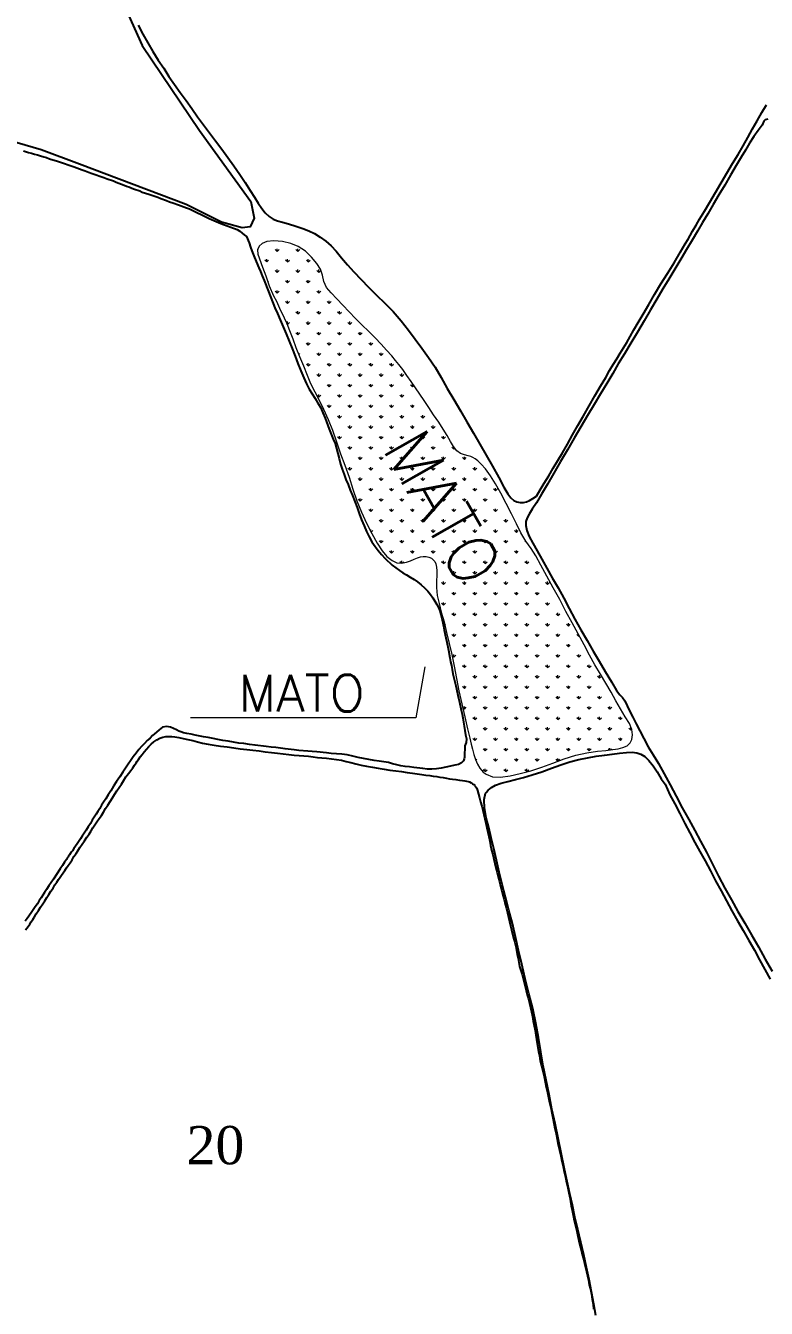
# Model space of a CAD drawing. Extents: x 727293 to 733405, y 7805585 to 7809907.
# Drawn here: x 730624 to 731127, y 7807254 to 7808126 of the extents above; entities that cross this region are included whole.
import ezdxf
from ezdxf.enums import TextEntityAlignment as Align

# ---------------------------------------------------------------- set-up
doc = ezdxf.new("R2010")
doc.units = 0
for name, color, linetype in [('0114000100001', 5, 'Continuous'), ('0114000100003', 5, 'Continuous'), ('0114000100004', 5, 'Continuous'), ('0114000100019', 5, 'Continuous'), ('0114000100020', 5, 'Continuous'), ('0114000100028', 5, 'Continuous'), ('MATO', 3, 'Continuous'), ('NUMERAÇÕES', 7, 'Continuous'), ('RESERVA', 3, 'Continuous'), ('TEXTO', 7, 'Continuous')]:
    doc.layers.add(name, color=color, linetype=linetype)
doc.layers.add('NUMERAÇÕES DOS TALHÕES', color=7, linetype='Continuous', true_color=0xffffff)
doc.styles.add('AREAS', font='times.ttf')
doc.styles.add('Simplex', font='simplex.shx')

# ---------------------------------------------------------------- blocks, each defined once
blk = doc.blocks.new('area_de_talhao')
at = {"layer": 'NUMERAÇÕES', "linetype": 'Continuous', "style": 'AREAS'}
blk.add_attdef('NRO', text='', height=20, dxfattribs=at).set_placement((0, 6.08), align=Align.CENTER)

msp = doc.modelspace()

# ---------------------------------------------------------------- hatches: boundary and pattern name
at = {"layer": 'RESERVA', "linetype": 'Continuous', "lineweight": 0}
h = msp.add_hatch(dxfattribs=at)
h.set_pattern_fill('GRASS', color=3, scale=10, style=0)
h.set_pattern_definition([(90, (0, 0), (-7.07106781, 7.07106781), [1.875, -12.26713563]), (45, (0, 0), (-7.071067812, 7.071067812), [1.875, -8.125]), (135, (0, 0), (-7.071067812, -7.071067812), [1.875, -8.125])])
h.paths.add_polyline_path([(730953.24, 7807615.64), (730960.17, 7807617.21), (730967.42, 7807619.11), (730974.75, 7807621.51), (730982.31, 7807624.37), (730990.01, 7807627.21), (730997.85, 7807629.72), (731005.5, 7807631.42), (731012.6, 7807632.45), (731018.3, 7807632.98), (731023.05, 7807633.56), (731026.74, 7807634.08), (731029.9, 7807634.86), (731032.83, 7807636.15), (731034.87, 7807638.04), (731036.08, 7807640.43), (731036.49, 7807643.48), (731036.04, 7807647.17), (731034.36, 7807651.29), (731031.55, 7807655.9), (731028.26, 7807661.23), (731025.17, 7807666.67), (731021.88, 7807672.65), (731018.4, 7807678.79), (731014.63, 7807684.88), (731010.83, 7807691.15), (731007.32, 7807697.81), (731003.6, 7807704.81), (730999.61, 7807712.15), (730995.45, 7807719.75), (730991.18, 7807727.45), (730986.95, 7807735.46), (730982.59, 7807743.52), (730978.33, 7807751.44), (730974.18, 7807758.81), (730970.75, 7807765.22), (730967.56, 7807770.34), (730963.99, 7807775.32), (730960.64, 7807780.82), (730957.53, 7807787.08), (730954.18, 7807793.76), (730950.53, 7807800.72), (730946.95, 7807807.74), (730943.42, 7807814.12), (730939.85, 7807819.7), (730936.51, 7807824.37), (730933.54, 7807827.63), (730931.29, 7807829.79), (730929.44, 7807831.2), (730927.95, 7807832.1), (730926.65, 7807832.66), (730924.73, 7807833.21), (730922.24, 7807833.82), (730919.53, 7807834.89), (730917.07, 7807836.73), (730914.78, 7807839.5), (730912.72, 7807842.99), (730910.44, 7807847.05), (730907.78, 7807851.41), (730904.69, 7807856.14), (730901.28, 7807861.11), (730898.01, 7807866.11), (730894.89, 7807870.77), (730891.91, 7807875.15), (730889.04, 7807879.43), (730886.01, 7807883.66), (730883.08, 7807887.92), (730880.26, 7807891.89), (730877.65, 7807895.23), (730875.43, 7807898.08), (730872.74, 7807901.24), (730869.32, 7807905.04), (730865.52, 7807909.11), (730861.56, 7807913.38), (730857.19, 7807917.71), (730852.57, 7807922.17), (730848.08, 7807926.6), (730843.84, 7807931.18), (730839.59, 7807935.75), (730835.37, 7807940.05), (730831.57, 7807943.93), (730828.33, 7807947.57), (730826.54, 7807951.64), (730825.63, 7807955.96), (730824.27, 7807960.09), (730821.8, 7807964.08), (730818.34, 7807968.19), (730814.13, 7807972.32), (730809.11, 7807975.52), (730804.08, 7807977.53), (730798.47, 7807978.83), (730792.61, 7807979.31), (730787.86, 7807978.83), (730784.6, 7807977.53), (730782.66, 7807975.81), (730781.6, 7807973.31), (730781.74, 7807970.28), (730784.83, 7807961.56), (730787.13, 7807955.5), (730789.53, 7807948.82), (730792.44, 7807942), (730794.35, 7807938.47), (730796.41, 7807933.7), (730799.66, 7807927.12), (730801.38, 7807923.17), (730803.36, 7807918.34), (730805.45, 7807912.79), (730807.64, 7807906.96), (730810.04, 7807900.78), (730812.75, 7807894.39), (730815.33, 7807888.08), (730817.67, 7807882.36), (730820.47, 7807876.73), (730823.44, 7807870.99), (730826.51, 7807864.99), (730829.55, 7807858.03), (730832.48, 7807850.67), (730835.19, 7807842.83), (730837.91, 7807834.69), (730840.82, 7807826.8), (730843.77, 7807818.8), (730846.42, 7807810.66), (730849.13, 7807802.67), (730852.25, 7807794.91), (730855.57, 7807787.53), (730859.21, 7807780.45), (730862.83, 7807773.87), (730866.24, 7807768.65), (730869.54, 7807764.84), (730873.03, 7807762.1), (730876.27, 7807760.56), (730879.51, 7807760.2), (730882.75, 7807760.85), (730885.45, 7807761.83), (730888, 7807762.98), (730890.2, 7807763.95), (730892.24, 7807764.58), (730894.25, 7807764.88), (730896.27, 7807764.85), (730898.07, 7807764.33), (730899.79, 7807763.56), (730900.95, 7807762.51), (730901.98, 7807761.31), (730902.78, 7807759.72), (730903.32, 7807757.65), (730903.53, 7807755), (730903.45, 7807751.83), (730903.22, 7807748.19), (730903.14, 7807743.82), (730903.71, 7807738.39), (730905, 7807732.73), (730906.5, 7807726.88), (730908.36, 7807720.33), (730910.12, 7807713.22), (730911.8, 7807705.69), (730913.72, 7807698.08), (730915.13, 7807690.17), (730916.72, 7807681.95), (730918.51, 7807673.37), (730920.4, 7807664.54), (730922.45, 7807655.8), (730924.26, 7807647.59), (730925.82, 7807641.21), (730926.87, 7807637.25), (730927.76, 7807633.72), (730928.52, 7807630.28), (730929.62, 7807626.74), (730930.99, 7807623.6), (730932.71, 7807620.81), (730934.9, 7807618.1), (730937.05, 7807616.92), (730941.35, 7807615.1), (730946.83, 7807614.67)])

# ---------------------------------------------------------------- linework, layer by layer
at = {"layer": '0114000100001'}
msp.add_lwpolyline([(731128.41, 7808062.12), (731126.54, 7808061.73), (731125.65, 7808060.84), (731124.53, 7808058.08), (731121.99, 7808054.45), (731118.93, 7808050.24), (731115.97, 7808045.73), (731113.24, 7808041.13), (731110.29, 7808036.17), (731106.87, 7808030.54), (731103.18, 7808024.11), (731099.18, 7808017.27), (731095.06, 7808010.58), (731091.31, 7808004.1), (731087.63, 7807997.82), (731083.94, 7807991.92), (731080.62, 7807985.87), (731077.01, 7807979.82), (731073.16, 7807973.41), (731069.31, 7807966.83), (731065.28, 7807960.11), (731061.16, 7807953.39), (731057.02, 7807946.67), (731052.93, 7807939.63), (731048.72, 7807932.37), (731044.37, 7807924.9), (731039.83, 7807917.38), (731035.35, 7807909.87), (731031.04, 7807902.66), (731026.8, 7807895.8), (731023.05, 7807889.09), (731018.96, 7807882.46), (731014.78, 7807875.4), (731010.38, 7807868.16), (731005.92, 7807860.63), (731001.41, 7807852.97), (730996.85, 7807845.13), (730992.16, 7807837.24), (730987.56, 7807829.33), (730983.07, 7807821.44), (730978.67, 7807814.01), (730974.61, 7807807.16), (730971.09, 7807801.34), (730968.22, 7807796.91), (730966.15, 7807793.57), (730964.8, 7807791.03), (730964.02, 7807788.64), (730963.9, 7807785.84), (730964.62, 7807782.4), (730966.28, 7807778.44), (730968.71, 7807773.77), (730971.58, 7807768.57), (730974.75, 7807762.97), (730978.22, 7807756.85), (730981.9, 7807750.24), (730985.84, 7807743.4), (730989.7, 7807736.5), (730993.43, 7807729.45), (730997.33, 7807722.2), (731001.43, 7807714.84), (731005.63, 7807707.63), (731009.7, 7807700.54), (731013.8, 7807693.62), (731017.92, 7807686.69), (731022.17, 7807679.66), (731025.66, 7807673.61), (731027.84, 7807670.76), (731029.63, 7807668.97), (731031.36, 7807666.59), (731032.94, 7807663.34), (731034.54, 7807659.48), (731036.64, 7807655.5), (731038.96, 7807651.11), (731041.46, 7807646.2), (731044.25, 7807640.95), (731047.2, 7807635.47), (731050.47, 7807629.98), (731054.2, 7807623.99), (731058.08, 7807617.1), (731061.96, 7807609.66), (731066.04, 7807601.85), (731070.31, 7807593.86), (731074.71, 7807586.07), (731078.79, 7807578.59), (731082.71, 7807571.27), (731086.73, 7807563.73), (731090.78, 7807555.71), (731094.84, 7807547.48), (731099.14, 7807539.39), (731103.66, 7807531.31), (731108.16, 7807523.37), (731112.8, 7807515.59), (731117.44, 7807507.49), (731122.09, 7807499.38), (731126.69, 7807491.07), (731131.37, 7807482.8)], dxfattribs=at)
at = {"layer": '0114000100003'}
msp.add_lwpolyline([(730700.36, 7808126.03), (730703.52, 7808119.91), (730706.9, 7808113.91), (730710.37, 7808108.03), (730714.02, 7808102.29), (730717.75, 7808096.66), (730721.35, 7808091.07), (730725.08, 7808085.61), (730728.99, 7808080.23), (730732.94, 7808074.8), (730736.84, 7808069.29), (730740.73, 7808063.76), (730744.74, 7808058.29), (730748.88, 7808052.82), (730753.07, 7808047.36), (730757.18, 7808041.76), (730761.35, 7808036.05), (730765.49, 7808030.31), (730769.48, 7808024.55), (730773.17, 7808018.94), (730776.54, 7808013.64), (730779.46, 7808009.05), (730782.05, 7808005.08), (730784.42, 7808001.47), (730786.83, 7807998.39), (730789.39, 7807995.94), (730792.18, 7807994.12), (730795.13, 7807993.01), (730798.49, 7807992.15), (730802.69, 7807990.88), (730807.49, 7807989.27), (730812.27, 7807987.72), (730816.43, 7807986.21), (730820.19, 7807984.29), (730824.03, 7807981.98), (730828.02, 7807979.18), (730831.67, 7807975.95), (730835.11, 7807972.27), (730838.72, 7807967.89), (730842.67, 7807963.16), (730847.02, 7807958.22), (730851.95, 7807953.12), (730857.06, 7807947.86), (730862.43, 7807942.53), (730868.05, 7807937.03), (730873.79, 7807931.25), (730879.2, 7807925.04), (730884.13, 7807918.71), (730888.81, 7807912.53), (730893.3, 7807906.39), (730897.72, 7807900.07), (730902.22, 7807893.49), (730906.44, 7807886.39), (730910.57, 7807878.98), (730915.05, 7807871.48), (730919.44, 7807863.86), (730923.87, 7807856.31), (730928.31, 7807848.74), (730932.74, 7807841.14), (730937.07, 7807833.64), (730941.27, 7807826.11), (730945.61, 7807818.5), (730949.1, 7807811.88), (730951.66, 7807807.31), (730953.72, 7807804.59), (730955.7, 7807802.93), (730957.8, 7807801.87), (730960.02, 7807801.5), (730962.28, 7807801.54), (730964.32, 7807801.98), (730966.43, 7807802.81), (730968.73, 7807804.19), (730971.22, 7807805.84), (730973.67, 7807810.11), (730976.51, 7807814.59), (730979.57, 7807819.72), (730982.58, 7807824.88), (730985.69, 7807829.94), (730988.9, 7807835.31), (730992.19, 7807841.25), (730995.72, 7807847.45), (730999.4, 7807853.88), (731003.13, 7807860.51), (731006.97, 7807867.21), (731010.87, 7807874.04), (731014.79, 7807880.64), (731018.31, 7807886.52), (731020.92, 7807891.25), (731023.33, 7807895.38), (731025.78, 7807899.21), (731028.08, 7807902.98), (731030.38, 7807906.75), (731032.55, 7807910.37), (731034.8, 7807914.34), (731037.38, 7807918.82), (731040.36, 7807923.91), (731043.81, 7807929.6), (731047.46, 7807936.01), (731051.44, 7807942.88), (731055.71, 7807950.05), (731060.22, 7807957.2), (731064.81, 7807964.54), (731069.16, 7807971.86), (731072.36, 7807977.37), (731074.22, 7807980.43), (731075.7, 7807982.92), (731077.35, 7807986.03), (731079.64, 7807989.96), (731082.06, 7807994.19), (731085.4, 7807999.5), (731089.13, 7808005.74), (731092.93, 7808012.28), (731096.75, 7808018.83), (731100.66, 7808025.4), (731104.55, 7808031.92), (731108.2, 7808038.1), (731111.64, 7808043.94), (731114.89, 7808049.73), (731118.13, 7808055.45), (731121.32, 7808061.07), (731124.47, 7808066.58), (731127.66, 7808071.91)], dxfattribs=at)
at = {"layer": '0114000100004'}
msp.add_lwpolyline([(730685.58, 7808151.15), (730703.23, 7808112.22), (730742.08, 7808054.39), (730776.96, 7808006.1), (730779.37, 7807994.8), (730776.44, 7807988.86), (730771.14, 7807988.19), (730757.08, 7807992.02), (730733.09, 7808004.07), (730660.48, 7808031.6), (730634.53, 7808041.36), (730596.23, 7808052.46), (730557.25, 7808060.45), (730508.78, 7808069.53), (730466.46, 7808078.74), (730372.83, 7808097.37), (730350.66, 7808102.18), (730344.1, 7808104.76), (730342.2, 7808112.19), (730382.46, 7808141.57)], dxfattribs=at)
at = {"layer": '0114000100019'}
msp.add_lwpolyline([(730622.56, 7808040.56), (730625.86, 7808039.54), (730627.8, 7808039), (730629.87, 7808038.34), (730631.91, 7808037.74), (730633.99, 7808037.08), (730636.17, 7808036.46), (730638.17, 7808035.94), (730640.17, 7808035.22), (730642.34, 7808034.51), (730644.96, 7808033.78), (730647.69, 7808032.89), (730650.36, 7808031.99), (730652.78, 7808031.14), (730654.95, 7808030.29), (730656.87, 7808029.63), (730660.5, 7808028.32), (730662.38, 7808027.69), (730664.37, 7808026.91), (730666.65, 7808026.08), (730669.13, 7808025.12), (730671.78, 7808024.18), (730674.45, 7808023.28), (730677.1, 7808022.42), (730679.35, 7808021.64), (730683.55, 7808020.12), (730685.5, 7808019.34), (730687.36, 7808018.65), (730689.12, 7808017.92), (730690.85, 7808017.25), (730692.48, 7808016.57), (730694.02, 7808016.04), (730695.56, 7808015.32), (730697.34, 7808014.75), (730701.46, 7808013.28), (730703.14, 7808012.58), (730705.42, 7808011.86), (730707.71, 7808011.18), (730709.8, 7808010.45), (730711.83, 7808009.68), (730713.81, 7808009), (730715.77, 7808008.17), (730719.68, 7808006.7), (730721.78, 7808005.99), (730723.89, 7808005.2), (730727.78, 7808003.81), (730729.53, 7808003.16), (730731.41, 7808002.49), (730733.33, 7808001.77), (730735.35, 7808001.09), (730748.72, 7807994.62), (730756.66, 7807991.12), (730767.73, 7807987.16), (730769.47, 7807985.98), (730771.2, 7807984.68), (730772.44, 7807983.55), (730774.15, 7807982.29), (730775.83, 7807977.92), (730776.69, 7807975.03), (730777.64, 7807972.62), (730779.42, 7807967.96), (730782.39, 7807961.1), (730783.54, 7807958.52), (730784.74, 7807955.59), (730786.1, 7807952.34), (730788.95, 7807944.94), (730793.35, 7807933.85), (730795.16, 7807929.99), (730797.02, 7807925.73), (730800.97, 7807916.08), (730803.13, 7807911.12), (730805.2, 7807906.13), (730807.12, 7807901.09), (730809, 7807896.01), (730810.96, 7807890.97), (730813, 7807886.34), (730814.84, 7807882.1), (730816.62, 7807878.5), (730818.65, 7807875.28), (730820.63, 7807872.1), (730822.63, 7807868.99), (730824.5, 7807865.79), (730826.02, 7807862.35), (730827.45, 7807858.72), (730830.21, 7807851.38), (730831.66, 7807847.87), (730833.06, 7807844.65), (730834.36, 7807841.52), (730835.26, 7807838.2), (730836.95, 7807831.31), (730837.95, 7807827.66), (730839.12, 7807824.07), (730840.38, 7807820.55), (730841.66, 7807817.13), (730843.07, 7807813.66), (730844.55, 7807809.97), (730846.11, 7807806.16), (730849.27, 7807798.16), (730850.71, 7807793.96), (730852.31, 7807789.8), (730853.98, 7807785.64), (730855.68, 7807781.68), (730857.43, 7807778.05), (730859.31, 7807774.73), (730861.45, 7807771.7), (730863.67, 7807768.92), (730865.88, 7807766.22), (730868.22, 7807763.51), (730873.05, 7807758.96), (730875.51, 7807757.02), (730877.99, 7807755.3), (730880.43, 7807753.74), (730882.9, 7807752.23), (730885.41, 7807750.78), (730887.95, 7807749.18), (730890.36, 7807747.48), (730892.73, 7807745.64), (730895.03, 7807743.56), (730897.26, 7807741.33), (730899.2, 7807739), (730900.8, 7807736.64), (730902.18, 7807734.35), (730903.47, 7807732.27), (730904.49, 7807730.08), (730905.5, 7807727.83), (730906.27, 7807725.41), (730906.94, 7807722.77), (730908, 7807717.45), (730908.48, 7807714.81), (730909.62, 7807709.44), (730910.19, 7807706.66), (730911.27, 7807701.13), (730912.27, 7807695.8), (730912.79, 7807693.21), (730913.35, 7807690.58), (730913.81, 7807687.89), (730914.38, 7807685.12), (730915.02, 7807682.38), (730916.25, 7807676.84), (730918.24, 7807668.55), (730918.87, 7807665.78), (730920.05, 7807660.39), (730920.58, 7807657.7), (730921.07, 7807655), (730921.49, 7807652.21), (730921.97, 7807649.41), (730922.48, 7807646.51), (730922.95, 7807643.65), (730923.54, 7807640.84), (730923.36, 7807638.32), (730922.49, 7807636.01), (730922.18, 7807628.91), (730922.19, 7807628.68), (730922.15, 7807628.28), (730922.11, 7807627.14), (730921.59, 7807625.9), (730920.3, 7807624.45), (730918.27, 7807623.49), (730915.7, 7807622.87), (730912.72, 7807622.27), (730909.57, 7807621.58), (730906.42, 7807620.95), (730903.24, 7807620.43), (730900.12, 7807620.24), (730896.98, 7807620.27), (730893.95, 7807620.6), (730887.88, 7807621.4), (730884.89, 7807621.74), (730881.9, 7807622.11), (730879.02, 7807622.59), (730876.23, 7807623.2), (730873.4, 7807623.92), (730870.5, 7807624.7), (730867.42, 7807625.27), (730864.18, 7807625.74), (730860.83, 7807626.19), (730857.32, 7807626.74), (730853.66, 7807627.38), (730849.95, 7807628.16), (730846.24, 7807629.07), (730842.58, 7807629.91), (730838.86, 7807630.36), (730835.2, 7807630.57), (730831.71, 7807630.94), (730828.34, 7807631.27), (730821.85, 7807631.96), (730818.74, 7807632.26), (730815.69, 7807632.53), (730809.65, 7807632.99), (730806.54, 7807633.37), (730800.27, 7807634.08), (730797.21, 7807634.48), (730794.08, 7807634.86), (730790.83, 7807635.2), (730787.4, 7807635.59), (730779.92, 7807636.52), (730776.09, 7807637.07), (730772.35, 7807637.56), (730768.73, 7807637.95), (730765.16, 7807638.56), (730761.63, 7807639.23), (730758.07, 7807639.81), (730747.91, 7807641.64), (730744.87, 7807642.23), (730739.11, 7807643.44), (730736.33, 7807643.99), (730733.56, 7807644.52), (730731.24, 7807645), (730729.47, 7807645.61), (730728.1, 7807646.14), (730726.43, 7807646.88), (730722.36, 7807648.74), (730719.98, 7807649.29), (730717.04, 7807648.74), (730714.67, 7807646.99), (730712.95, 7807645.33), (730711.55, 7807644.16), (730710.08, 7807643.05), (730708.51, 7807641.3), (730706.63, 7807639.61), (730704.66, 7807637.68), (730702.71, 7807635.66), (730700.85, 7807633.49), (730698.96, 7807631.2), (730697.01, 7807628.7), (730691.73, 7807620.85), (730689.88, 7807618.11), (730687.84, 7807615.08), (730685.71, 7807611.81), (730683.65, 7807608.57), (730681.73, 7807605.5), (730679.93, 7807602.69), (730678.32, 7807600.12), (730676.86, 7807597.83), (730675.56, 7807595.67), (730674.26, 7807593.56), (730673.06, 7807591.49), (730671.81, 7807589.58), (730670.57, 7807587.56), (730669.23, 7807585.51), (730667.92, 7807583.3), (730666.49, 7807581.11), (730665.04, 7807578.8), (730662.3, 7807574.62), (730661.18, 7807572.83), (730658.89, 7807569.53), (730656.65, 7807566.22), (730655.67, 7807564.75), (730654.84, 7807563.71), (730653.66, 7807561.96), (730653.01, 7807561.11), (730652.84, 7807560.67), (730652.36, 7807560.07), (730651.62, 7807558.83), (730650.33, 7807557.08), (730648.97, 7807554.82), (730647.47, 7807552.5), (730642.78, 7807545.54), (730639.62, 7807540.91), (730638.03, 7807538.5), (730636.7, 7807536.35), (730635.54, 7807534.55), (730634.47, 7807532.7), (730633.18, 7807530.83), (730631.87, 7807528.74), (730630.41, 7807526.61), (730629.06, 7807524.54), (730627.64, 7807522.45), (730624.95, 7807518.69), (730623.63, 7807516.94)], dxfattribs=at)
at = {"layer": '0114000100020'}
msp.add_lwpolyline([(730623.84, 7807511.02), (730624.71, 7807512.12), (730625.71, 7807513.34), (730626.65, 7807514.78), (730627.64, 7807516.32), (730628.71, 7807517.97), (730629.84, 7807519.81), (730631.13, 7807521.86), (730632.58, 7807524.1), (730634.05, 7807526.37), (730635.49, 7807528.6), (730636.94, 7807530.79), (730638.38, 7807532.93), (730639.7, 7807535.1), (730641.14, 7807537.25), (730642.57, 7807539.33), (730643.86, 7807541.51), (730645.14, 7807543.34), (730646.28, 7807545.13), (730647.37, 7807546.71), (730648.36, 7807548.25), (730649.47, 7807549.71), (730650.46, 7807551.36), (730651.58, 7807553.08), (730652.77, 7807554.76), (730654.07, 7807556.62), (730655.47, 7807558.68), (730656.78, 7807560.87), (730658.17, 7807562.91), (730659.42, 7807564.78), (730660.82, 7807566.88), (730662.39, 7807569.15), (730664, 7807571.53), (730665.57, 7807573.88), (730667.06, 7807576.06), (730668.39, 7807578.23), (730669.65, 7807580.24), (730670.98, 7807582.32), (730672.3, 7807584.43), (730673.84, 7807586.58), (730675.45, 7807588.76), (730676.88, 7807591.09), (730678.28, 7807593.45), (730679.82, 7807595.79), (730681.36, 7807598.2), (730682.87, 7807600.63), (730684.36, 7807603.02), (730685.85, 7807605.39), (730687.4, 7807607.66), (730688.98, 7807609.98), (730690.45, 7807612.38), (730692.09, 7807614.9), (730693.85, 7807617.27), (730695.42, 7807619.27), (730696.79, 7807621.22), (730697.9, 7807622.83), (730699.01, 7807624.41), (730699.72, 7807625.55), (730700.66, 7807626.8), (730701.79, 7807628.49), (730703.13, 7807630.24), (730704.56, 7807632.07), (730706.08, 7807633.78), (730707.71, 7807635.52), (730709.34, 7807637.21), (730711.07, 7807638.85), (730713.03, 7807640.24), (730715.06, 7807641.28), (730717.21, 7807641.99), (730719.28, 7807642.38), (730721.31, 7807642.46), (730723.34, 7807642.38), (730725.43, 7807642.11), (730727.99, 7807641.69), (730730.97, 7807641.12), (730734.24, 7807640.33), (730737.56, 7807639.62), (730740.8, 7807638.76), (730744.19, 7807637.93), (730747.93, 7807637.13), (730752.03, 7807636.5), (730756.42, 7807635.9), (730760.97, 7807635.3), (730765.42, 7807634.68), (730769.83, 7807634.11), (730774.18, 7807633.67), (730778.39, 7807633.16), (730782.62, 7807632.63), (730786.84, 7807632.01), (730791.08, 7807631.49), (730795.19, 7807631.07), (730799.08, 7807630.59), (730802.78, 7807630.14), (730806.36, 7807629.8), (730809.81, 7807629.58), (730813.07, 7807629.29), (730816.17, 7807628.96), (730819.26, 7807628.58), (730822.21, 7807628.25), (730825.21, 7807627.95), (730828.37, 7807627.65), (730831.78, 7807627.21), (730835.2, 7807626.8), (730838.55, 7807626.33), (730841.78, 7807625.51), (730845.03, 7807624.65), (730848.38, 7807623.84), (730851.92, 7807623), (730855.69, 7807622.31), (730859.63, 7807621.64), (730863.61, 7807620.89), (730867.53, 7807620.21), (730871.52, 7807619.62), (730875.51, 7807619.15), (730879.52, 7807618.52), (730883.32, 7807617.98), (730886.88, 7807617.5), (730890.13, 7807616.99), (730893.15, 7807616.52), (730896, 7807616.19), (730898.63, 7807615.81), (730901.04, 7807615.51), (730903.37, 7807615.17), (730905.57, 7807614.8), (730907.78, 7807614.49), (730909.93, 7807614.09), (730911.97, 7807613.72), (730914.09, 7807613.41), (730916.37, 7807613.08), (730918.87, 7807612.78), (730921, 7807612.5), (730922.42, 7807612.33), (730923.68, 7807612.16), (730924.75, 7807611.9), (730925.74, 7807611.5), (730926.69, 7807611), (730927.48, 7807610.54), (730927.63, 7807610.32), (730928.21, 7807609.97), (730928.72, 7807609.75), (730929.1, 7807609.06), (730929.68, 7807608.33), (730930.3, 7807607.56), (730930.63, 7807607.09), (730930.65, 7807607.07), (730931.03, 7807605.78), (730931.8, 7807603.3), (730932.5, 7807600.68), (730933.19, 7807597.95), (730933.96, 7807595.09), (730934.7, 7807592.23), (730935.37, 7807589.32), (730936.02, 7807586.44), (730936.66, 7807583.44), (730937.36, 7807580.43), (730938.01, 7807577.38), (730938.69, 7807574.33), (730939.4, 7807571.29), (730940.03, 7807568.26), (730940.71, 7807565.23), (730941.44, 7807562.18), (730942.16, 7807559.13), (730942.92, 7807556.14), (730943.64, 7807553.11), (730944.43, 7807550.02), (730945.19, 7807546.98), (730946.01, 7807543.85), (730946.77, 7807540.74), (730947.57, 7807537.61), (730948.38, 7807534.54), (730949.13, 7807531.53), (730949.89, 7807528.54), (730950.7, 7807525.58), (730951.51, 7807522.6), (730952.18, 7807519.61), (730952.78, 7807516.67), (730953.43, 7807513.76), (730954.09, 7807510.91), (730954.85, 7807508.09), (730955.67, 7807505.28), (730956.45, 7807502.5), (730957.15, 7807499.71), (730957.71, 7807496.98), (730958.16, 7807494.22), (730958.69, 7807491.49), (730959.17, 7807488.78), (730959.73, 7807486.05), (730960.5, 7807483.24), (730961.43, 7807480.52), (730962.18, 7807477.8), (730962.84, 7807475.14), (730963.59, 7807472.42), (730964.22, 7807469.65), (730964.94, 7807466.9), (730965.69, 7807464.08), (730966.41, 7807461.21), (730967.13, 7807458.25), (730967.83, 7807455.23), (730968.43, 7807452.17), (730969.03, 7807449), (730969.67, 7807445.74), (730970.24, 7807442.54), (730970.73, 7807439.42), (730971.2, 7807436.36), (730971.6, 7807433.49), (730972.09, 7807430.79), (730972.63, 7807428.16), (730973.17, 7807425.3), (730973.75, 7807422.03), (730974.63, 7807418.49), (730975.44, 7807414.88), (730976.31, 7807411.28), (730977.09, 7807407.67), (730977.82, 7807404.09), (730978.57, 7807400.5), (730979.34, 7807396.98), (730980.12, 7807393.54), (730980.85, 7807390.12), (730981.61, 7807386.69), (730982.27, 7807383.18), (730982.97, 7807379.62), (730983.72, 7807375.97), (730984.51, 7807372.29), (730985.29, 7807368.58), (730986.01, 7807364.84), (730986.83, 7807361.12), (730987.65, 7807357.4), (730988.35, 7807353.73), (730989.24, 7807350.04), (730990.05, 7807346.38), (730990.91, 7807342.79), (730991.7, 7807339.15), (730992.48, 7807335.56), (730993.21, 7807332.1), (730993.81, 7807329.01), (730994.36, 7807326.23), (730994.81, 7807323.45), (730995.39, 7807320.44), (730996.06, 7807316.98), (730996.77, 7807313.36), (730997.62, 7807309.73), (730998.54, 7807306.19), (730999.32, 7807302.8), (731000.06, 7807299.61), (731000.77, 7807296.51), (731001.46, 7807293.41), (731002.3, 7807290.3), (731003.09, 7807287.3), (731003.77, 7807284.35), (731004.51, 7807281.5), (731005.22, 7807278.65), (731005.87, 7807275.75), (731006.47, 7807272.78), (731007.08, 7807269.75), (731007.8, 7807266.6), (731008.51, 7807263.29), (731009.14, 7807259.91), (731009.66, 7807256.45), (731010.04, 7807253.02)], dxfattribs=at)
at = {"layer": '0114000100028'}
msp.add_lwpolyline([(731011.58, 7807248.72), (731010.15, 7807256.47), (731008.66, 7807264.85), (731006.94, 7807273.2), (731005.29, 7807281.55), (731003.32, 7807290.02), (731001.28, 7807298.64), (730999.22, 7807307.23), (730997.27, 7807315.67), (730995.62, 7807323.81), (730993.88, 7807331.63), (730992.05, 7807339.87), (730990.02, 7807349.51), (730987.97, 7807359.32), (730985.87, 7807369.25), (730983.79, 7807379.27), (730981.7, 7807389.15), (730979.73, 7807398.98), (730977.72, 7807408.73), (730975.82, 7807418.45), (730974.07, 7807428.06), (730972.46, 7807437.71), (730970.74, 7807447.48), (730968.6, 7807457.52), (730966.07, 7807467.68), (730963.59, 7807477.77), (730961.23, 7807487.59), (730958.99, 7807497.04), (730956.83, 7807506.19), (730954.79, 7807515.26), (730952.47, 7807524.34), (730950.15, 7807533.17), (730947.92, 7807541.74), (730945.85, 7807550.17), (730943.95, 7807558.37), (730942.11, 7807566.26), (730940.39, 7807573.61), (730938.74, 7807580.5), (730937.07, 7807587.2), (730935.76, 7807593.74), (730935.6, 7807599.5), (730936.45, 7807603.83), (730936.94, 7807604.35), (730938.29, 7807605.88), (730940.5, 7807607.67), (730943.35, 7807609.25), (730947.2, 7807610.68), (730951.8, 7807611.94), (730956.98, 7807613.25), (730962.36, 7807614.62), (730968.34, 7807616.33), (730974.73, 7807618.49), (730981.31, 7807620.89), (730987.71, 7807623.13), (730993.93, 7807625.23), (731000, 7807626.85), (731005.92, 7807628.03), (731011.78, 7807629.01), (731017.47, 7807629.81), (731022.61, 7807630.52), (731027.53, 7807631.11), (731032.31, 7807631.47), (731036.24, 7807631.66), (731039.46, 7807631.24), (731042.13, 7807630.38), (731044.84, 7807628.82), (731047.58, 7807626.22), (731050.41, 7807622.4), (731053.16, 7807618.31), (731055.86, 7807613.69), (731058.74, 7807609.93), (731061.95, 7807602.84), (731065.23, 7807596.64), (731068.63, 7807589.98), (731072.12, 7807583.26), (731075.5, 7807576.84), (731078.76, 7807570.42), (731082.33, 7807564.27), (731085.85, 7807557.82), (731089.4, 7807551.18), (731092.97, 7807544.4), (731096.71, 7807537.57), (731100.41, 7807530.65), (731104.07, 7807523.85), (731107.88, 7807517.14), (731111.76, 7807510.49), (731115.6, 7807503.81), (731119.29, 7807497.25), (731122.89, 7807490.58), (731126.5, 7807483.97), (731130.09, 7807477.47)], dxfattribs=at)
at = {"layer": 'MATO', "lineweight": 0, "elevation": 569.24}
msp.add_lwpolyline([(730953.24, 7807615.64), (730960.17, 7807617.21), (730967.42, 7807619.11), (730974.75, 7807621.51), (730982.31, 7807624.37), (730990.01, 7807627.21), (730997.85, 7807629.72), (731005.5, 7807631.42), (731012.6, 7807632.45), (731018.3, 7807632.98), (731023.05, 7807633.56), (731026.74, 7807634.08), (731029.9, 7807634.86), (731032.83, 7807636.15), (731034.87, 7807638.04), (731036.08, 7807640.43), (731036.49, 7807643.48), (731036.04, 7807647.17), (731034.36, 7807651.29), (731031.55, 7807655.9), (731028.26, 7807661.23), (731025.17, 7807666.67), (731021.88, 7807672.65), (731018.4, 7807678.79), (731014.63, 7807684.88), (731010.83, 7807691.15), (731007.32, 7807697.81), (731003.6, 7807704.81), (730999.61, 7807712.15), (730995.45, 7807719.75), (730991.18, 7807727.45), (730986.95, 7807735.46), (730982.59, 7807743.52), (730978.33, 7807751.44), (730974.18, 7807758.81), (730970.75, 7807765.22), (730967.56, 7807770.34), (730963.99, 7807775.32), (730960.64, 7807780.82), (730957.53, 7807787.08), (730954.18, 7807793.76), (730950.53, 7807800.72), (730946.95, 7807807.74), (730943.42, 7807814.12), (730939.85, 7807819.7), (730936.51, 7807824.37), (730933.54, 7807827.63), (730931.29, 7807829.79), (730929.44, 7807831.2), (730927.95, 7807832.1), (730926.65, 7807832.66), (730924.73, 7807833.21), (730922.24, 7807833.82), (730919.53, 7807834.89), (730917.07, 7807836.73), (730914.78, 7807839.5), (730912.72, 7807842.99), (730910.44, 7807847.05), (730907.78, 7807851.41), (730904.69, 7807856.14), (730901.28, 7807861.11), (730898.01, 7807866.11), (730894.89, 7807870.77), (730891.91, 7807875.15), (730889.04, 7807879.43), (730886.01, 7807883.66), (730883.08, 7807887.92), (730880.26, 7807891.89), (730877.65, 7807895.23), (730875.43, 7807898.08), (730872.74, 7807901.24), (730869.32, 7807905.04), (730865.52, 7807909.11), (730861.56, 7807913.38), (730857.19, 7807917.71), (730852.57, 7807922.17), (730848.08, 7807926.6), (730843.84, 7807931.18), (730839.59, 7807935.75), (730835.37, 7807940.05), (730831.57, 7807943.93), (730828.33, 7807947.57), (730826.54, 7807951.64), (730825.63, 7807955.96), (730824.27, 7807960.09), (730821.8, 7807964.08), (730818.34, 7807968.19), (730814.13, 7807972.32), (730809.11, 7807975.52), (730804.08, 7807977.53), (730798.47, 7807978.83), (730792.61, 7807979.31), (730787.86, 7807978.83), (730784.6, 7807977.53), (730782.66, 7807975.81), (730781.6, 7807973.31), (730781.74, 7807970.28), (730784.83, 7807961.56), (730787.13, 7807955.5), (730789.53, 7807948.82), (730792.44, 7807942), (730794.35, 7807938.47), (730796.41, 7807933.7), (730799.66, 7807927.12), (730801.38, 7807923.17), (730803.36, 7807918.34), (730805.45, 7807912.79), (730807.64, 7807906.96), (730810.04, 7807900.78), (730812.75, 7807894.39), (730815.33, 7807888.08), (730817.67, 7807882.36), (730820.47, 7807876.73), (730823.44, 7807870.99), (730826.51, 7807864.99), (730829.55, 7807858.03), (730832.48, 7807850.67), (730835.19, 7807842.83), (730837.91, 7807834.69), (730840.82, 7807826.8), (730843.77, 7807818.8), (730846.42, 7807810.66), (730849.13, 7807802.67), (730852.25, 7807794.91), (730855.57, 7807787.53), (730859.21, 7807780.45), (730862.83, 7807773.87), (730866.24, 7807768.65), (730869.54, 7807764.84), (730873.03, 7807762.1), (730876.27, 7807760.56), (730879.51, 7807760.2), (730882.75, 7807760.85), (730885.45, 7807761.83), (730888, 7807762.98), (730890.2, 7807763.95), (730892.24, 7807764.58), (730894.25, 7807764.88), (730896.27, 7807764.85), (730898.07, 7807764.33), (730899.79, 7807763.56), (730900.95, 7807762.51), (730901.98, 7807761.31), (730902.78, 7807759.72), (730903.32, 7807757.65), (730903.53, 7807755), (730903.45, 7807751.83), (730903.22, 7807748.19), (730903.14, 7807743.82), (730903.71, 7807738.39), (730905, 7807732.73), (730906.5, 7807726.88), (730908.36, 7807720.33), (730910.12, 7807713.22), (730911.8, 7807705.69), (730913.72, 7807698.08), (730915.13, 7807690.17), (730916.72, 7807681.95), (730918.51, 7807673.37), (730920.4, 7807664.54), (730922.45, 7807655.8), (730924.26, 7807647.59), (730925.82, 7807641.21), (730926.87, 7807637.25), (730927.76, 7807633.72), (730928.52, 7807630.28), (730929.62, 7807626.74), (730930.99, 7807623.6), (730932.71, 7807620.81), (730934.9, 7807618.1), (730937.05, 7807616.92), (730941.35, 7807615.1), (730946.83, 7807614.67)], close=True, dxfattribs=at)
at = {"layer": 'TEXTO', "lineweight": 0}
msp.add_lwpolyline([(730895.23, 7807689.73), (730889.25, 7807655.14), (730735.96, 7807655.14)], dxfattribs=at)

# ---------------------------------------------------------------- block references
at = {"layer": 'NUMERAÇÕES DOS TALHÕES'}
ref = msp.add_blockref('area_de_talhao', (730752.97, 7807343.71), dxfattribs=dict(at, xscale=1.3, yscale=1.3, zscale=1.3))
ref.add_attrib('NRO', '20', dxfattribs={"layer": 'NUMERAÇÕES', "height": 26, "style": 'AREAS'}).set_placement((730752.97, 7807351.61), align=Align.CENTER)

# ---------------------------------------------------------------- texts
at = {"layer": 'TEXTO', "linetype": 'Continuous', "style": 'Simplex'}
msp.add_text('MATO', height=32.5, rotation=299.51929, dxfattribs=at).set_placement((730907.5, 7807798.05), align=Align.MIDDLE_CENTER)
msp.add_text('MATO', height=25, dxfattribs=at).set_placement((730811.44, 7807671.93), align=Align.MIDDLE_CENTER)

doc.saveas('drawing.dxf')
